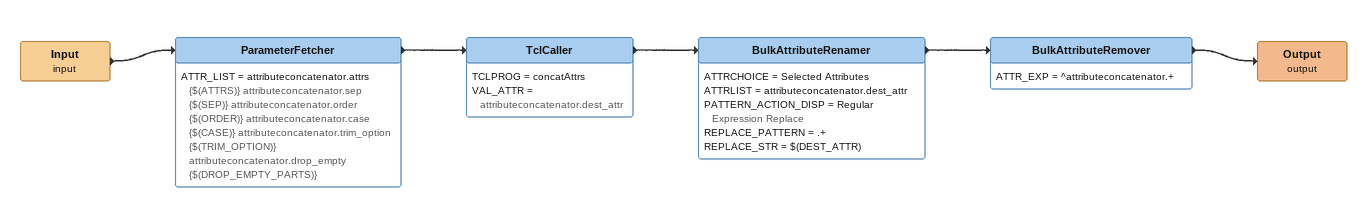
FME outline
Input (input)
    -> ParameterFetcher
ParameterFetcher
    ATTR_LIST = attributeconcatenator.attrs {$(ATTRS)} attributeconcatenator.sep {$(SEP)} attributeconcatenator.order {$(ORDER)} attributeconcatenator.case {$(CASE)} attributeconcatenator.trim_option {$(TRIM_OPTION)} attributeconcatenator.drop_empty {$(DROP_EMPTY_PARTS)}
    -> TclCaller
TclCaller
    TCLPROG = concatAttrs
    VAL_ATTR = attributeconcatenator.dest_attr
    -> BulkAttributeRenamer
BulkAttributeRenamer
    ATTRCHOICE = Selected Attributes
    ATTRLIST = attributeconcatenator.dest_attr
    PATTERN_ACTION_DISP = Regular Expression Replace
    REPLACE_PATTERN = .+
    REPLACE_STR = $(DEST_ATTR)
    -> BulkAttributeRemover
BulkAttributeRemover
    ATTR_EXP = ^attributeconcatenator.+
    -> Output (output)
Output (output)
